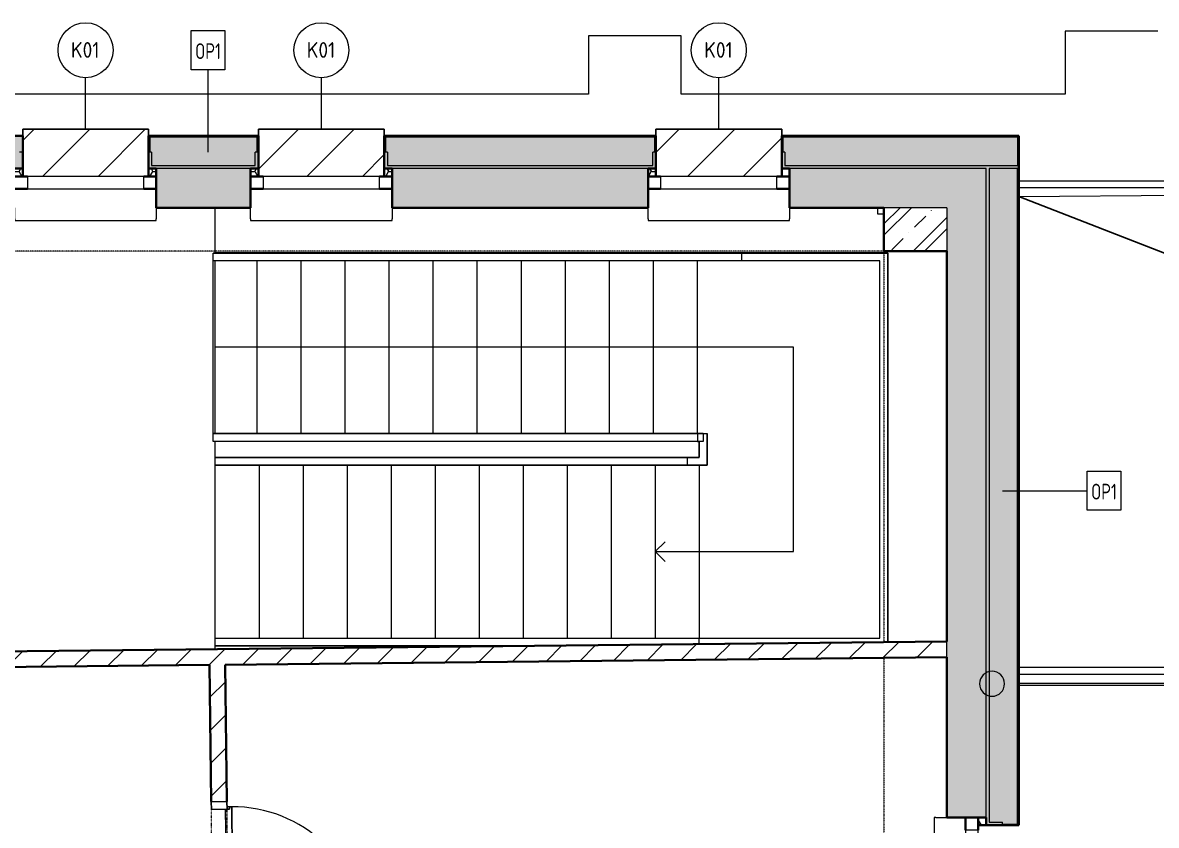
# Model space of a CAD drawing. Header units: millimetres. Extents: x -2854 to 232784, y -45352 to 20466.
# Drawn here: x 35385 to 42597, y -21513 to -16407 of the extents above; entities that cross this region are included whole.
import ezdxf

# ---------------------------------------------------------------- set-up
doc = ezdxf.new("R2010")
doc.units = ezdxf.units.MM
doc.linetypes.add('Dash dot dot', pattern=[5, 2, -1, 0, -1, 0, -1])
doc.linetypes.add('Čerchovaná se dvěma tečkami', pattern=[2.59, 1, -0.53, 0, -0.53, 0, -0.53])
for name, color, linetype, lineweight in [('A-DETL', 90, 'Continuous', 13), ('A-DOOR', 31, 'Continuous', 13), ('A-DOOR-FRAM', 31, 'Continuous', 25), ('A-FLOR', 192, 'Continuous', 13), ('A-FLOR-HRAL', 11, 'Continuous', 13), ('A-GENM', 13, 'Continuous', 13), ('A-GLAZ', 151, 'Continuous', 13), ('A-ROOF', 132, 'Continuous', 13), ('A-ROOF-OTLN', 132, 'Continuous', 13), ('A-WALL', 113, 'Continuous', 13), ('A-WALL-IDEN', 211, 'Continuous', 9), ('E-POWR-DROP', 130, 'Continuous', 13), ('Q-SPCQ', 91, 'Continuous', 13), ('Q-SPCQ-IDEN', 132, 'Continuous', 9), ('S-COLS', 52, 'Continuous', 13), ('S-STRS', 31, 'Continuous', 13), ('S-STRS-ANNO', 31, 'Continuous', 13)]:
    doc.layers.add(name, color=color, linetype=linetype, lineweight=lineweight)
doc.layers.add('A-WALL-PATT', color=111, linetype='Continuous')
doc.styles.add('ISOCPEUR', font='isocpeur.ttf', dxfattribs={"width": 0.9, "height": 100})
doc.styles.add('ISOCPEUR_2', font='isocpeur.ttf', dxfattribs={"width": 0.75, "height": 100})
pattern_1 = [(45, (0, 0), (-106.066, 106.066), [])]
pattern_2 = [(45, (0, 0), (0, 353.552), []), (315, (0, 0), (353.552, 0), []), (270, (153.68, 9.56), (176.771, -176.771), [19.139, -334.416]), (270, (199.87, 9.56), (176.771, -176.771), [19.139, -334.416]), (0, (166.57, 23.1), (176.771, 176.771), [19.139, -334.416]), (0, (166.57, -23.1), (176.771, 176.771), [19.139, -334.416]), (45, (153.68, 9.56), (0, 353.552), [19.139, -230.861]), (45, (186.35, -23.1), (0, 353.552), [19.139, -230.861]), (315, (186.35, 23.1), (353.552, 0), [19.139, -230.861]), (315, (153.68, -9.56), (353.552, 0), [19.139, -230.861])]

# ---------------------------------------------------------------- blocks, each defined once
blk = doc.blocks.new('OKNO_1k_nadsvetlik - OKNO_1k_nadsvetlik_900 x 1850-1969449-2NP_NÁVRH A')
at = {"layer": 'A-GLAZ'}
h = blk.add_hatch(dxfattribs=at)
h.set_pattern_fill('FP_22', color=256, style=0, pattern_type=2)
h.set_pattern_definition([(90, (-21913.33, -41388.59), (-43.3, 75), [50, -100]), (150, (-21913.33, -41338.59), (-86.601905, 0.0011), [50, -100]), (30, (-21913.33, -41338.59), (43.301905, 74.9989), [50, -100])])
h.paths.add_polyline_path([(450, 125), (400, 125), (400, 75), (450, 75)])
h.paths.add_polyline_path([(-400, 75), (-400, 125), (-450, 125), (-450, 75), (-420, 75)])
at = {"layer": 'A-GLAZ', "lineweight": 35}
for p, q in [((-450, 75), (-400, 75)), ((-370, 75), (-450, 75)), ((-400, 75), (-400, 125)), ((450, 75), (370, 75)), ((400, 125), (400, 75)), ((400, 75), (450, 75)), ((-450, -5), (-370, -5)), ((370, -5), (450, -5))]:
    blk.add_line(p, q, dxfattribs=at)
at = {"layer": 'A-GLAZ'}
for p, q in [((370, 75), (-370, 75)), ((-370, 75), (-370, -5)), ((370, -5), (370, 75)), ((-370, -5), (370, -5))]:
    blk.add_line(p, q, dxfattribs=at)
blk = doc.blocks.new('parapet s nosem_vnitní - parapet s nosem_vnitní-1280301-2NP_NÁVRH A')
at = {"layer": 'A-GENM'}
for p, q in [((-450, -190), (-450, -120)), ((450, -120), (450, -190)), ((-450, -190), (-450, -200)), ((-450, -200), (450, -200)), ((450, -200), (450, -190))]:
    blk.add_line(p, q, dxfattribs=at)
blk = doc.blocks.new('OKNO_1k_nadsvetlik - OKNO_1k_nadsvetlik_900 x 1500-V13-2NP_NÁVRH A')
at = {"layer": 'A-GLAZ'}
h = blk.add_hatch(dxfattribs=at)
h.set_pattern_fill('FP_34', color=256, style=0, pattern_type=2)
h.set_pattern_definition([(180, (39813.59, -17459.705), (-75, -43.3), [50, -100]), (240, (39763.59, -17459.705), (-0.0011, -86.601905), [50, -100]), (120, (39763.59, -17459.705), (-74.9989, 43.301905), [50, -100])])
h.paths.add_polyline_path([(400, -75), (400, -125), (450, -125), (450, -75), (420, -75)])
h.paths.add_polyline_path([(-400, -75), (-450, -75), (-450, -125), (-400, -125)])
at = {"layer": 'A-GLAZ', "lineweight": 35}
for p, q in [((-450, 5), (-370, 5)), ((370, 5), (450, 5)), ((-450, -75), (-400, -75)), ((-370, -75), (-450, -75)), ((-400, -75), (-400, -125)), ((450, -75), (370, -75)), ((400, -75), (450, -75)), ((400, -125), (400, -75))]:
    blk.add_line(p, q, dxfattribs=at)
at = {"layer": 'A-GLAZ'}
for p, q in [((370, 5), (-370, 5)), ((-370, 5), (-370, -75)), ((370, -75), (370, 5)), ((-370, -75), (370, -75))]:
    blk.add_line(p, q, dxfattribs=at)
blk = doc.blocks.new('parapet s nosem_vnitní - parapet s nosem_vnitní-1280334-2NP_NÁVRH A')
at = {"layer": 'A-GENM'}
for p, q in [((450, 200), (-450, 200)), ((-450, 200), (-450, 190)), ((-450, 120), (-450, 190)), ((450, 190), (450, 200)), ((450, 190), (450, 120))]:
    blk.add_line(p, q, dxfattribs=at)
blk = doc.blocks.new('parapet_ext - parapet_ext-V14-2NP_NÁVRH A')
at = {"layer": 'Q-SPCQ'}
h = blk.add_hatch(dxfattribs=at)
h.set_pattern_fill('FP_35', color=11, style=0, pattern_type=2)
h.set_pattern_definition([(225, (39813.6, -17384.7), (176.7767, -176.7767), [])])
h.paths.add_polyline_path([(160.1, 0), (-400, 0), (-400, -300), (400, -300), (400, 0), (370, 0)])
at = {"layer": 'Q-SPCQ', "color": 21, "lineweight": 25}
for p, q in [((-400, -300), (-400, -258)), ((400, -258), (400, -300)), ((400, -300), (-400, -300))]:
    blk.add_line(p, q, dxfattribs=at)
blk = doc.blocks.new('OKNO_1k_nadsvetlik - OKNO_1k_nadsvetlik_900 x 1500-V22-2NP_NÁVRH A')
at = {"layer": 'A-GLAZ'}
h = blk.add_hatch(dxfattribs=at)
h.set_pattern_fill('FP_42', color=256, style=0, pattern_type=2)
h.set_pattern_definition([(180, (35785.21, -17459.705), (-75, -43.3), [50, -100]), (240, (35735.21, -17459.705), (-0.0011, -86.601905), [50, -100]), (120, (35735.21, -17459.705), (-74.9989, 43.301905), [50, -100])])
h.paths.add_polyline_path([(450, -75), (400, -75), (400, -125), (450, -125)])
h.paths.add_polyline_path([(-450, -75), (-450, -125), (-400, -125), (-400, -75), (-434.5, -75)])
at = {"layer": 'A-GLAZ', "lineweight": 35}
for p, q in [((-450, 5), (-370, 5)), ((370, 5), (450, 5)), ((-450, -75), (-400, -75)), ((-370, -75), (-450, -75)), ((-400, -75), (-400, -125)), ((450, -75), (370, -75)), ((400, -75), (450, -75)), ((400, -125), (400, -75))]:
    blk.add_line(p, q, dxfattribs=at)
at = {"layer": 'A-GLAZ'}
for p, q in [((370, 5), (-370, 5)), ((-370, 5), (-370, -75)), ((370, -75), (370, 5)), ((-370, -75), (370, -75))]:
    blk.add_line(p, q, dxfattribs=at)
blk = doc.blocks.new('parapet_ext - parapet_ext-V23-2NP_NÁVRH A')
at = {"layer": 'Q-SPCQ'}
h = blk.add_hatch(dxfattribs=at)
h.set_pattern_fill('FP_43', color=11, style=0, pattern_type=2)
h.set_pattern_definition([(225, (35785.2, -17384.7), (176.7767, -176.7767), [])])
h.paths.add_polyline_path([(400, 0), (-400, 0), (-400, -300), (400, -300), (400, -50)])
at = {"layer": 'Q-SPCQ', "color": 21, "lineweight": 25}
for p, q in [((-400, -300), (-400, -258)), ((400, -258), (400, -300)), ((400, -300), (-400, -300))]:
    blk.add_line(p, q, dxfattribs=at)
blk = doc.blocks.new('OKNO_1k_nadsvetlik - OKNO_1k_nadsvetlik_900 x 1500-V24-2NP_NÁVRH A')
at = {"layer": 'A-GLAZ'}
h = blk.add_hatch(dxfattribs=at)
h.set_pattern_fill('FP_44', color=256, style=0, pattern_type=2)
h.set_pattern_definition([(180, (37285.21, -17459.705), (-75, -43.3), [50, -100]), (240, (37235.21, -17459.705), (-0.0011, -86.601905), [50, -100]), (120, (37235.21, -17459.705), (-74.9989, 43.301905), [50, -100])])
h.paths.add_polyline_path([(-420, -75), (-450, -75), (-450, -125), (-400, -125), (-400, -75)])
h.paths.add_polyline_path([(420, -75), (400, -75), (400, -125), (450, -125), (450, -75)])
at = {"layer": 'A-GLAZ', "lineweight": 35}
for p, q in [((-450, 5), (-370, 5)), ((370, 5), (450, 5)), ((-450, -75), (-400, -75)), ((-370, -75), (-450, -75)), ((-400, -75), (-400, -125)), ((450, -75), (370, -75)), ((400, -75), (450, -75)), ((400, -125), (400, -75))]:
    blk.add_line(p, q, dxfattribs=at)
at = {"layer": 'A-GLAZ'}
for p, q in [((370, 5), (-370, 5)), ((-370, 5), (-370, -75)), ((370, -75), (370, 5)), ((-370, -75), (370, -75))]:
    blk.add_line(p, q, dxfattribs=at)
blk = doc.blocks.new('parapet_ext - parapet_ext-V25-2NP_NÁVRH A')
at = {"layer": 'Q-SPCQ'}
h = blk.add_hatch(dxfattribs=at)
h.set_pattern_fill('FP_45', color=11, style=0, pattern_type=2)
h.set_pattern_definition([(225, (37285.2, -17384.7), (176.7767, -176.7767), [])])
h.paths.add_polyline_path([(400, 0), (-400, 0), (-400, -300), (400, -300), (400, -50)])
at = {"layer": 'Q-SPCQ', "color": 21, "lineweight": 25}
for p, q in [((-400, -300), (-400, -258)), ((400, -258), (400, -300)), ((400, -300), (-400, -300))]:
    blk.add_line(p, q, dxfattribs=at)
blk = doc.blocks.new('DVERE_1k_oblozka - DD03_01_800x1970_koupelna-1549514-2NP_NÁVRH A')
at = {"layer": 'A-DOOR'}
for p, q in [((-450, 52.9), (-400, 52.9)), ((-450, -47.1), (-450, 52.9)), ((-400, 52.9), (-400, -47.1)), ((400, 52.9), (450, 52.9)), ((400, -47.1), (400, 52.9)), ((450, 52.9), (450, -47.1)), ((-400, -47.1), (-450, -47.1)), ((-415, -47.1), (-415, -907.1)), ((450, -47.1), (400, -47.1)), ((415, -77.1), (415, -47.1)), ((305, -77.1), (-305, -77.1))]:
    blk.add_line(p, q, dxfattribs=at)
at = {"layer": 'A-DOOR', "linetype": 'Čerchovaná se dvěma tečkami'}
for p, q in [((-400, 52.9), (400, 52.9)), ((-400, -47.1), (400, -47.1))]:
    blk.add_line(p, q, dxfattribs=at)
at = {"layer": 'A-DOOR', "lineweight": 25}
for p, q in [((-415, -62.1), (-400, -62.1)), ((-415, -77.1), (-415, -62.1)), ((-400, -37.1), (400, -37.1)), ((-400, -62.1), (-400, -47.1)), ((400, -47.1), (400, -62.1)), ((400, -62.1), (415, -62.1)), ((415, -62.1), (415, -77.1)), ((415, -77.1), (-415, -77.1))]:
    blk.add_line(p, q, dxfattribs=at)
at = {"layer": 'A-DOOR'}
blk.add_arc((-415, -77.1), 830, 270, 0, dxfattribs=at)
at = {"layer": 'A-DOOR-FRAM'}
for p, q in [((-450, 52.9), (-400, 52.9)), ((-400, 52.9), (-400, -47.1)), ((400, -47.1), (400, 52.9)), ((450, 52.9), (400, 52.9)), ((-400, -47.1), (-450, -47.1)), ((400, -47.1), (450, -47.1))]:
    blk.add_line(p, q, dxfattribs=at)
blk = doc.blocks.new('Typ horního madla - Horní madlo_Vnitřní_-1857845-2NP_NÁVRH A')
at = {"layer": 'A-FLOR-HRAL'}
for p, q in [((36597.4, -19071.6), (36597.4, -19021.6)), ((36597.4, -19021.6), (39677.4, -19021.6)), ((39677.4, -19021.6), (39714.5, -19021.6)), ((39677.4, -19021.6), (39677.4, -19071.6)), ((39714.4, -19021.6), (39739.5, -19021.6)), ((39714.5, -19021.6), (39714.5, -19071.6)), ((39739.5, -19021.6), (39739.5, -19097.4)), ((39677.4, -19071.6), (36597.4, -19071.6)), ((39714.5, -19071.6), (39677.4, -19071.6)), ((39689.5, -19097.4), (39689.5, -19071.6)), ((39689.5, -19172.4), (39689.5, -19097.4)), ((39739.5, -19097.4), (39739.5, -19222.4)), ((36609.1, -19172.4), (39614.5, -19172.4)), ((39614.5, -19222.4), (39614.5, -19172.4)), ((39614.5, -19172.4), (39689.5, -19172.4)), ((39614.5, -19222.4), (36609.1, -19222.4)), ((39739.5, -19222.4), (39614.5, -19222.4))]:
    blk.add_line(p, q, dxfattribs=at)
blk = doc.blocks.new('Typ horního madla - Horní madlo_Vnitřní_-V83-2NP_NÁVRH A')
at = {"layer": 'A-FLOR-HRAL'}
for p, q in [((36597.4, -19071.6), (36597.4, -19021.6)), ((39677.4, -19021.6), (36597.4, -19021.6)), ((39714.6, -19021.6), (39677.4, -19021.6)), ((39739.5, -19222.4), (39739.5, -19021.6)), ((39677.4, -19071.6), (36597.4, -19071.6)), ((39689.5, -19071.6), (39677.4, -19071.6)), ((39689.5, -19172.4), (39689.5, -19071.6)), ((36609.1, -19172.4), (39614.5, -19172.4)), ((39614.5, -19172.4), (39689.5, -19172.4)), ((36609.1, -19222.4), (39614.5, -19222.4)), ((39614.5, -19222.4), (39739.5, -19222.4))]:
    blk.add_line(p, q, dxfattribs=at)
blk = doc.blocks.new('Typ horního madla - Horní madlo_Vnitřní_-1857862-2NP_NÁVRH A')
at = {"layer": 'A-FLOR-HRAL'}
for p, q in [((36597.4, -17922.4), (36597.4, -17872.4)), ((36597.4, -17872.4), (39677.4, -17872.4)), ((39677.4, -17872.4), (39957.4, -17872.4)), ((39957.4, -17872.4), (40888.7, -17872.4)), ((39957.4, -17872.4), (39957.4, -17922.4)), ((40888.7, -17872.4), (40888.7, -20348)), ((39677.4, -17922.4), (36597.4, -17922.4)), ((39957.4, -17922.4), (39677.4, -17922.4)), ((40838.7, -17922.4), (39957.4, -17922.4)), ((40838.7, -20321.6), (40838.7, -17922.4)), ((36609.1, -20321.6), (39689.1, -20321.6)), ((39689.1, -20360.4), (39689.1, -20321.6)), ((39689.1, -20321.6), (40838.7, -20321.6)), ((38607.7, -20371.6), (36609.1, -20371.6))]:
    blk.add_line(p, q, dxfattribs=at)
blk = doc.blocks.new('Typ horního madla - Horní madlo_Vnitřní_-V84-2NP_NÁVRH A')
at = {"layer": 'A-FLOR-HRAL'}
for p, q in [((36597.4, -17922.4), (36597.4, -17872.4)), ((39957.4, -17872.4), (36597.4, -17872.4)), ((40888.7, -17872.4), (39957.4, -17872.4)), ((40888.7, -20348), (40888.7, -17872.4)), ((39957.4, -17922.4), (36597.4, -17922.4)), ((40838.7, -17922.4), (39957.4, -17922.4)), ((40838.7, -20321.6), (40838.7, -17922.4)), ((36609.1, -20321.6), (39689.1, -20321.6)), ((39689.1, -20321.6), (40838.7, -20321.6)), ((36609.1, -20371.6), (38607.7, -20371.6))]:
    blk.add_line(p, q, dxfattribs=at)
blk = doc.blocks.new('Popiska speciální vybavení - Popiska okna_Bublina-1426311-2NP_NÁVRH A')
at = {"layer": 'Q-SPCQ-IDEN'}
blk.add_circle((0, 0), 3.5, dxfattribs=at)

msp = doc.modelspace()

# ---------------------------------------------------------------- hatches: boundary and pattern name
at = {"layer": 'A-WALL-PATT', "lineweight": 13}
h = msp.add_hatch(dxfattribs=at)
h.set_pattern_fill('FP_1', color=11, style=0, pattern_type=2)
h.set_pattern_definition(pattern_2)
h.paths.add_polyline_path([(41713.6, -17314.7), (41713.6, -17134.7), (40221.6, -17134.7), (40221.6, -17230.7), (40233.6, -17230.7), (40233.6, -17314.7), (41370.4, -17314.7)])
h.paths.add_polyline_path([(34932, -17314.7), (35365.2, -17314.7), (35365.2, -17230.7), (35377.2, -17230.7), (35377.2, -17134.7), (34693.2, -17134.7), (34693.2, -17230.7), (34705.2, -17230.7), (34705.2, -17314.7)])
h.paths.add_polyline_path([(36205.2, -17314.7), (36865.2, -17314.7), (36865.2, -17230.7), (36877.2, -17230.7), (36877.2, -17134.7), (36193.2, -17134.7), (36193.2, -17230.7), (36205.2, -17230.7)])
h.paths.add_polyline_path([(37705.2, -17314.7), (39393.6, -17314.7), (39393.6, -17230.7), (39405.6, -17230.7), (39405.6, -17134.7), (37693.2, -17134.7), (37693.2, -17230.7), (37705.2, -17230.7)])
h.paths.add_polyline_path([(27206, -17314.7), (27831.1, -17314.7), (27831.1, -17230.7), (27843.1, -17230.7), (27843.1, -17134.7), (27159.1, -17134.7), (27159.1, -17230.7), (27171.1, -17230.7), (27171.1, -17314.7)])
h.paths.add_polyline_path([(28671.1, -17314.7), (29331.1, -17314.7), (29331.1, -17230.7), (29343.1, -17230.7), (29343.1, -17134.7), (28659.1, -17134.7), (28659.1, -17230.7), (28671.1, -17230.7)])
h.paths.add_polyline_path([(26331.1, -17314.7), (26331.1, -17230.7), (26343.1, -17230.7), (26343.1, -17134.7), (25659.1, -17134.7), (25659.1, -17230.7), (25671.1, -17230.7), (25671.1, -17314.7), (25918.3, -17314.7)])
h.paths.add_polyline_path([(30171.1, -17314.7), (30831.1, -17314.7), (30831.1, -17230.7), (30843.1, -17230.7), (30843.1, -17134.7), (30159.1, -17134.7), (30159.1, -17230.7), (30171.1, -17230.7)])
h.paths.add_polyline_path([(24831.1, -17314.7), (24831.1, -17230.7), (24843.1, -17230.7), (24843.1, -17134.7), (24433.3, -17134.7), (24433.3, -17230.7), (24445.3, -17230.7), (24445.3, -17314.7), (24630.7, -17314.7)])
h.paths.add_polyline_path([(31671.1, -17314.7), (32351.1, -17314.7), (32351.1, -17230.7), (32363.1, -17230.7), (32363.1, -17134.7), (31659.1, -17134.7), (31659.1, -17230.7), (31671.1, -17230.7)])
h.paths.add_polyline_path([(23660.3, -17314.7), (23805.3, -17314.7), (23805.3, -17230.7), (23817.3, -17230.7), (23817.3, -17134.7), (23660.3, -17134.7)])
h.paths.add_polyline_path([(33191.1, -17314.7), (33865.2, -17314.7), (33865.2, -17230.7), (33877.2, -17230.7), (33877.2, -17134.7), (33179.1, -17134.7), (33179.1, -17230.7), (33191.1, -17230.7)])
at = {"layer": 'A-WALL-PATT'}
h = msp.add_hatch(color=11, dxfattribs=at)
h.paths.add_polyline_path([(41721.6, -17334.7), (41721.6, -17314.7), (40233.6, -17314.7), (40233.6, -17230.7), (40213.6, -17230.7), (40213.6, -17334.7), (41718.6, -17334.7)])
h.paths.add_polyline_path([(33179.1, -17334.7), (33885.2, -17334.7), (33885.2, -17230.7), (33865.2, -17230.7), (33865.2, -17314.7), (33191.1, -17314.7), (33191.1, -17230.7), (33171.1, -17230.7), (33171.1, -17334.7), (33174.1, -17334.7)])
h.paths.add_polyline_path([(34735.2, -17334.7), (35385.2, -17334.7), (35385.2, -17230.7), (35365.2, -17230.7), (35365.2, -17314.7), (34705.2, -17314.7), (34705.2, -17230.7), (34685.2, -17230.7), (34685.2, -17334.7), (34705.2, -17334.7)])
h.paths.add_polyline_path([(39413.6, -17334.7), (39413.6, -17230.7), (39393.6, -17230.7), (39393.6, -17314.7), (37705.2, -17314.7), (37705.2, -17230.7), (37685.2, -17230.7), (37685.2, -17334.7), (39410.6, -17334.7)])
h.paths.add_polyline_path([(36205.2, -17334.7), (36885.2, -17334.7), (36885.2, -17230.7), (36865.2, -17230.7), (36865.2, -17314.7), (36205.2, -17314.7), (36205.2, -17230.7), (36185.2, -17230.7), (36185.2, -17334.7), (36193.2, -17334.7)])
h.paths.add_polyline_path([(27201.1, -17334.7), (27851.1, -17334.7), (27851.1, -17230.7), (27831.1, -17230.7), (27831.1, -17314.7), (27171.1, -17314.7), (27171.1, -17230.7), (27151.1, -17230.7), (27151.1, -17334.7), (27171.1, -17334.7)])
h.paths.add_polyline_path([(26347.6, -17334.7), (26351.1, -17334.7), (26351.1, -17230.7), (26331.1, -17230.7), (26331.1, -17314.7), (25671.1, -17314.7), (25671.1, -17230.7), (25651.1, -17230.7), (25651.1, -17334.7), (26343.1, -17334.7)])
h.paths.add_polyline_path([(28701.1, -17334.7), (29351.1, -17334.7), (29351.1, -17230.7), (29331.1, -17230.7), (29331.1, -17314.7), (28671.1, -17314.7), (28671.1, -17230.7), (28651.1, -17230.7), (28651.1, -17334.7), (28671.1, -17334.7)])
h.paths.add_polyline_path([(24851.1, -17334.7), (24851.1, -17230.7), (24831.1, -17230.7), (24831.1, -17314.7), (24445.3, -17314.7), (24445.3, -17230.7), (24425.3, -17230.7), (24425.3, -17334.7), (24848.1, -17334.7)])
h.paths.add_polyline_path([(30201.1, -17334.7), (30851.1, -17334.7), (30851.1, -17230.7), (30831.1, -17230.7), (30831.1, -17314.7), (30171.1, -17314.7), (30171.1, -17230.7), (30151.1, -17230.7), (30151.1, -17334.7), (30171.1, -17334.7)])
h.paths.add_polyline_path([(23825.3, -17334.7), (23825.3, -17230.7), (23805.3, -17230.7), (23805.3, -17314.7), (23660.3, -17314.7), (23660.3, -17334.7), (23822.3, -17334.7)])
h.paths.add_polyline_path([(31701.1, -17334.7), (32371.1, -17334.7), (32371.1, -17230.7), (32351.1, -17230.7), (32351.1, -17314.7), (31671.1, -17314.7), (31671.1, -17230.7), (31651.1, -17230.7), (31651.1, -17334.7), (31671.1, -17334.7)])
at = {"layer": 'A-WALL-PATT', "lineweight": 13}
h = msp.add_hatch(dxfattribs=at)
h.set_pattern_fill('FP_4', color=256, angle=-135, style=0, pattern_type=2)
h.set_pattern_definition([(225, (32415.1, -17334.7), (143.684, -143.684), []), (180, (32186.15, -17402.01), (-143.684, -143.684), [25.4, -261.968]), (225, (32160.75, -17402), (143.684, -143.684), [25.4, -177.8]), (270, (32142.79, -17419.97), (143.684, -143.684), [25.4, -261.968]), (315, (32142.79, -17445.37), (143.684, 143.684), [25.4, -177.8]), (180, (32186.15, -17463.33), (-143.684, -143.684), [25.4, -261.968]), (225, (32204.1, -17445.37), (143.684, -143.684), [25.4, -177.8]), (270, (32204.11, -17419.97), (143.684, -143.684), [25.4, -261.968]), (315, (32186.15, -17402), (143.684, 143.684), [25.4, -177.8]), (225, (32119.57, -17486.55), (143.684, -143.684), [50.8, -152.4])])
h.paths.add_polyline_path([(34932, -17584.7), (35335.2, -17584.7), (35335.2, -17334.7), (34735.2, -17334.7), (34735.2, -17584.7), (34758.1, -17584.7)])
h.paths.add_polyline_path([(29279, -17584.7), (29301.1, -17584.7), (29301.1, -17334.7), (28701.1, -17334.7), (28701.1, -17584.7), (29218.8, -17584.7)])
h.paths.add_polyline_path([(30210.6, -17584.7), (30801.1, -17584.7), (30801.1, -17334.7), (30201.1, -17334.7), (30201.1, -17584.7)])
h.paths.add_polyline_path([(41513.6, -17584.7), (41513.6, -17334.7), (40263.6, -17334.7), (40263.6, -17584.7), (41370.4, -17584.7)])
h.paths.add_polyline_path([(31701.1, -17584.7), (32321.1, -17584.7), (32321.1, -17334.7), (31701.1, -17334.7), (31701.1, -17404.7)])
h.paths.add_polyline_path([(39363.6, -17584.7), (39363.6, -17334.7), (37735.2, -17334.7), (37735.2, -17584.7), (39224.3, -17584.7)])
h.paths.add_polyline_path([(33221.1, -17584.7), (33835.2, -17584.7), (33835.2, -17334.7), (33221.1, -17334.7)])
h.paths.add_polyline_path([(36648.9, -17584.7), (36835.2, -17584.7), (36835.2, -17334.7), (36235.2, -17334.7), (36235.2, -17584.7)])
h.paths.add_polyline_path([(27201.1, -17584.7), (27801.1, -17584.7), (27801.1, -17334.7), (27201.1, -17334.7), (27201.1, -17404.7)])
h.paths.add_polyline_path([(24630.7, -17584.7), (24801.1, -17584.7), (24801.1, -17334.7), (24475.3, -17334.7), (24475.3, -17584.7)])
h.paths.add_polyline_path([(23491.1, -17584.7), (23575.3, -17584.7), (23575.3, -17334.7), (23460.3, -17334.7), (23460.3, -17584.7)])
h.paths.add_polyline_path([(25918.3, -17584.7), (26301.1, -17584.7), (26301.1, -17334.7), (25701.1, -17334.7), (25701.1, -17584.7)])
at = {"layer": 'A-WALL-PATT'}
h = msp.add_hatch(color=11, dxfattribs=at)
h.paths.add_polyline_path([(41518.6, -29262.5), (41533.6, -29262.5), (41533.6, -23833.3), (41617.6, -23833.3), (41617.6, -23813.3), (41513.6, -23813.3), (41513.6, -29062.5), (41518.6, -29062.5), (41518.6, -29213.9)])
h.paths.add_polyline_path([(41533.6, -23013.3), (41617.6, -23013.3), (41617.6, -22993.3), (41533.6, -22993.3), (41533.6, -22333.3), (41617.6, -22333.3), (41617.6, -22313.3), (41513.6, -22313.3), (41513.6, -23013.3)])
h.paths.add_polyline_path([(41513.6, -21513.3), (41617.6, -21513.3), (41617.6, -21493.3), (41533.6, -21493.3), (41533.6, -17334.7), (41513.6, -17334.7), (41513.6, -21510.3)])
at = {"layer": 'A-WALL-PATT', "lineweight": 13}
h = msp.add_hatch(dxfattribs=at)
h.set_pattern_fill('FP_1', color=11, style=0, pattern_type=2)
h.set_pattern_definition(pattern_2)
h.paths.add_polyline_path([(41533.6, -29082.5), (41713.6, -29082.5), (41713.6, -23821.3), (41617.6, -23821.3), (41617.6, -23833.3), (41533.6, -23833.3), (41533.6, -29062.5)])
h.paths.add_polyline_path([(41713.6, -23005.3), (41713.6, -22321.3), (41617.6, -22321.3), (41617.6, -22333.3), (41533.6, -22333.3), (41533.6, -22993.3), (41617.6, -22993.3), (41617.6, -23005.3)])
h.paths.add_polyline_path([(41617.6, -21505.3), (41713.6, -21505.3), (41713.6, -17334.7), (41533.6, -17334.7), (41533.6, -21493.3), (41617.6, -21493.3)])
h = msp.add_hatch(dxfattribs=at)
h.set_pattern_fill('FP_46', color=256, angle=-135, style=0, pattern_type=2)
h.set_pattern_definition([(45, (0, 0), (-179.6051, 179.6051), []), (45, (71.84, 2e-13), (-179.6051, 179.6051), []), (45, (215.53, 7e-13), (-107.7631, 251.4472), [101.6, -50.8, 1.676, -49.124])])
h.paths.add_polyline_path([(40863.6, -17859.7), (41263.6, -17859.7), (41263.6, -17584.7), (40863.6, -17584.7), (40863.6, -17737.4)])
h = msp.add_hatch(dxfattribs=at)
h.set_pattern_fill('FP_9', color=256, angle=225, style=0, pattern_type=2)
h.set_pattern_definition([(135, (41513.59, -23251.76), (-143.684, -143.684), []), (90, (41446.29, -23022.81), (-143.684, 143.684), [25.4, -261.968]), (135, (41446.29, -22997.41), (-143.684, -143.684), [25.4, -177.8]), (180, (41428.32, -22979.45), (-143.684, -143.684), [25.4, -261.968]), (225, (41402.92, -22979.45), (143.684, -143.684), [25.4, -177.8]), (90, (41384.96, -23022.81), (-143.684, 143.684), [25.4, -261.968]), (135, (41402.92, -23040.77), (-143.684, -143.684), [25.4, -177.8]), (180, (41428.32, -23040.77), (-143.684, -143.684), [25.4, -261.968]), (225, (41446.29, -23022.81), (143.684, -143.684), [25.4, -177.8]), (135, (41361.74, -22956.23), (-143.684, -143.684), [50.8, -152.4])])
h.paths.add_polyline_path([(41370.4, -29062.5), (41513.6, -29062.5), (41513.6, -23863.3), (41263.6, -23863.3), (41263.6, -29062.5)])
h.paths.add_polyline_path([(41263.6, -22963.3), (41513.6, -22963.3), (41513.6, -22363.3), (41263.6, -22363.3), (41263.6, -22394.5)])
h.paths.add_polyline_path([(41513.6, -21463.3), (41513.6, -17584.7), (41263.6, -17584.7), (41263.6, -21463.3), (41370.4, -21463.3)])
h = msp.add_hatch(dxfattribs=at)
h.set_pattern_fill('FP_5', color=256, style=0, pattern_type=2)
h.set_pattern_definition(pattern_1)
h.paths.add_polyline_path([(33835.2, -20521.1), (34035.1, -20519), (34034, -20419), (33835.2, -20421), (33835.2, -20519)])
h.paths.add_polyline_path([(35035, -20508.6), (41263.6, -20444.1), (41263.6, -20344.1), (35034, -20409.1), (35034.5, -20458.6)])
h = msp.add_hatch(dxfattribs=at)
h.set_pattern_fill('FP_5', color=256, style=0, pattern_type=2)
h.set_pattern_definition(pattern_1)
h.paths.add_polyline_path([(36597.4, -22382.3), (36697.4, -22382.3), (36695.9, -22261.1), (36595.9, -22262.3)])
h.paths.add_polyline_path([(36584.8, -21362.4), (36684.8, -21361.1), (36674.1, -20491.6), (36574.1, -20492.7)])
at = {"layer": 'E-POWR-DROP'}
msp.add_hatch(color=256, dxfattribs=at).paths.add_polyline_path([(41551.6, -20692.5), (41572.2, -20689.8), (41591.3, -20681.9), (41607.8, -20669.2), (41620.4, -20652.8), (41628.4, -20633.6), (41631.1, -20613), (41628.4, -20592.5), (41620.4, -20573.3), (41607.8, -20556.8), (41591.3, -20544.2), (41572.2, -20536.2), (41551.6, -20533.5), (41531, -20536.2), (41511.8, -20544.2), (41495.4, -20556.8), (41482.7, -20573.3), (41474.8, -20592.5), (41472.1, -20613), (41474.8, -20633.6), (41482.7, -20652.8), (41495.4, -20669.2), (41511.8, -20681.9), (41531, -20689.8)])

# ---------------------------------------------------------------- linework, layer by layer
at = {"layer": 'A-DETL', "linetype": 'Dash dot dot'}
for p, q in [((40863.6, -17859.7), (35158.1, -17859.7)), ((40863.6, -17859.7), (40863.6, -20348.2)), ((40863.6, -20448.2), (40863.6, -22379.7))]:
    msp.add_line(p, q, dxfattribs=at)
at = {"layer": 'A-FLOR'}
for p, q in [((36609.1, -17872.4), (36609.1, -17584.7)), ((36609.1, -19021.6), (36609.1, -17922.4)), ((36609.1, -20392.3), (36609.1, -19071.6))]:
    msp.add_line(p, q, dxfattribs=at)
at = {"layer": 'A-ROOF', "color": 11}
for p, q in [((39574.5, -16490.8), (38984.5, -16490.8)), ((38984.5, -16490.8), (38984.5, -16860.8)), ((39574.5, -16860.8), (39574.5, -16490.8)), ((42607.1, -16460.8), (42017.1, -16460.8)), ((42017.1, -16460.8), (42017.1, -16860.8)), ((38984.5, -16860.8), (33582.1, -16860.8)), ((42017.1, -16860.8), (39574.5, -16860.8)), ((41721.6, -17413.8), (48945.1, -17413.8)), ((41721.6, -17513.6), (42992.1, -17502.5))]:
    msp.add_line(p, q, dxfattribs=at)
at = {"layer": 'A-ROOF', "color": 71, "lineweight": 25}
msp.add_line((49415.6, -20509.6), (41721.6, -17513.6), dxfattribs=at)
at = {"layer": 'A-ROOF'}
msp.add_line((49415.6, -20509.6), (41721.6, -20509.6), dxfattribs=at)
at = {"layer": 'A-ROOF-OTLN', "color": 11}
for p, q in [((41721.6, -17455.7), (48987.1, -17455.7)), ((41721.6, -20551.6), (49397.4, -20551.6)), ((49371.2, -20611.8), (41721.6, -20611.8)), ((49366.4, -20622.8), (41721.6, -20622.8))]:
    msp.add_line(p, q, dxfattribs=at)
at = {"layer": 'A-WALL', "color": 1, "lineweight": 35}
for p, q in [((35385.2, -17126.7), (34685.2, -17126.7)), ((35385.2, -17334.7), (35385.2, -17126.7)), ((36885.2, -17126.7), (36185.2, -17126.7)), ((36185.2, -17126.7), (36185.2, -17334.7)), ((36885.2, -17334.7), (36885.2, -17126.7)), ((39413.6, -17126.7), (37685.2, -17126.7)), ((37685.2, -17126.7), (37685.2, -17334.7)), ((39413.6, -17334.7), (39413.6, -17126.7)), ((41721.6, -17126.7), (40213.6, -17126.7)), ((40213.6, -17126.7), (40213.6, -17334.7)), ((41721.6, -21513.3), (41721.6, -17126.7)), ((35335.2, -17334.7), (35385.2, -17334.7)), ((36185.2, -17334.7), (36235.2, -17334.7)), ((36835.2, -17334.7), (36885.2, -17334.7)), ((37685.2, -17334.7), (37735.2, -17334.7)), ((39363.6, -17334.7), (39413.6, -17334.7)), ((40213.6, -17334.7), (40263.6, -17334.7)), ((41513.6, -21463.3), (41513.6, -21513.3)), ((41513.6, -21513.3), (41721.6, -21513.3))]:
    msp.add_line(p, q, dxfattribs=at)
at = {"layer": 'A-WALL', "color": 10}
for p, q in [((36882.2, -17129.7), (36188.2, -17129.7)), ((36188.2, -17129.7), (36188.2, -17230.7)), ((36877.2, -17134.7), (36193.2, -17134.7)), ((36193.2, -17134.7), (36193.2, -17230.7)), ((36877.2, -17230.7), (36877.2, -17134.7)), ((36882.2, -17230.7), (36882.2, -17129.7)), ((39410.6, -17129.7), (37688.2, -17129.7)), ((37688.2, -17129.7), (37688.2, -17230.7)), ((39405.6, -17134.7), (37693.2, -17134.7)), ((37693.2, -17134.7), (37693.2, -17230.7)), ((39405.6, -17230.7), (39405.6, -17134.7)), ((39410.6, -17230.7), (39410.6, -17129.7)), ((40216.6, -17129.7), (40216.6, -17230.7)), ((41718.6, -17129.7), (40216.6, -17129.7)), ((40221.6, -17134.7), (40221.6, -17230.7)), ((41713.6, -17134.7), (40221.6, -17134.7)), ((41713.6, -17134.7), (41713.6, -17314.7)), ((41718.6, -17314.7), (41718.6, -17129.7)), ((35385.2, -17230.7), (35365.2, -17230.7)), ((36205.2, -17230.7), (36185.2, -17230.7)), ((36205.2, -17230.7), (36205.2, -17314.7)), ((36885.2, -17230.7), (36865.2, -17230.7)), ((36865.2, -17314.7), (36865.2, -17230.7)), ((37705.2, -17230.7), (37685.2, -17230.7)), ((37705.2, -17230.7), (37705.2, -17314.7)), ((39413.6, -17230.7), (39393.6, -17230.7)), ((39393.6, -17314.7), (39393.6, -17230.7)), ((40233.6, -17230.7), (40213.6, -17230.7)), ((40233.6, -17230.7), (40233.6, -17314.7)), ((36205.2, -17314.7), (36865.2, -17314.7)), ((37705.2, -17314.7), (39393.6, -17314.7)), ((40233.6, -17314.7), (41721.6, -17314.7)), ((41721.6, -17334.7), (41533.6, -17334.7)), ((41533.6, -17334.7), (41533.6, -21493.3)), ((41713.6, -21505.3), (41713.6, -17334.7)), ((41718.6, -21510.3), (41718.6, -17334.7)), ((41533.6, -21493.3), (41617.6, -21493.3)), ((41617.6, -21513.3), (41617.6, -21493.3)), ((41617.6, -21505.3), (41713.6, -21505.3)), ((41617.6, -21510.3), (41718.6, -21510.3))]:
    msp.add_line(p, q, dxfattribs=at)
at = {"layer": 'A-WALL', "lineweight": 35}
for p, q in [((36235.2, -17334.7), (36235.2, -17584.7)), ((36835.2, -17584.7), (36835.2, -17334.7)), ((37735.2, -17334.7), (37735.2, -17584.7)), ((39363.6, -17584.7), (39363.6, -17334.7)), ((40263.6, -17334.7), (40263.6, -17584.7)), ((36235.2, -17584.7), (36835.2, -17584.7)), ((37735.2, -17584.7), (39363.6, -17584.7)), ((40263.6, -17584.7), (40863.6, -17584.7)), ((40863.6, -17584.7), (40863.6, -17859.7)), ((40863.6, -17859.7), (41263.6, -17859.7)), ((41263.6, -17859.7), (41263.6, -20344.1)), ((41263.6, -20344.1), (35034, -20408.6)), ((36674.1, -20491.6), (41263.6, -20444.1)), ((41263.6, -20444.1), (41263.6, -21463.3)), ((35035, -20508.6), (36574.1, -20492.7)), ((36574.1, -20492.7), (36584.8, -21362.4)), ((36684.8, -21361.1), (36674.1, -20491.6)), ((41263.6, -21463.3), (41513.6, -21463.3))]:
    msp.add_line(p, q, dxfattribs=at)
at = {"layer": 'A-WALL'}
for p, q in [((36835.2, -17334.7), (36235.2, -17334.7)), ((39363.6, -17334.7), (37735.2, -17334.7)), ((41513.6, -17334.7), (40263.6, -17334.7)), ((41513.6, -21463.3), (41513.6, -17334.7)), ((41263.6, -17584.7), (40863.6, -17584.7)), ((41263.6, -17584.7), (41263.6, -17859.7)), ((41263.6, -20444.1), (41263.6, -20344.1))]:
    msp.add_line(p, q, dxfattribs=at)
at = {"layer": 'A-WALL-IDEN'}
for p, q in [((36564.4, -17230.7), (36564.4, -16706.3)), ((41617.6, -19384.4), (42157, -19384.4))]:
    msp.add_line(p, q, dxfattribs=at)
at = {"layer": 'A-WALL-IDEN', "flags": 128}
for points in [[(36457.5, -16457.8), (36671.3, -16457.8), (36671.3, -16706.3), (36457.5, -16706.3)], [(42157, -19260.1), (42370.8, -19260.1), (42370.8, -19508.6), (42157, -19508.6)]]:
    msp.add_lwpolyline(points, close=True, dxfattribs=at)
at = {"layer": 'E-POWR-DROP'}
for start, end in [(0, 180), (180, 0)]:
    msp.add_arc((41551.6, -20613), 79.5, start, end, dxfattribs=at)
at = {"layer": 'Q-SPCQ-IDEN'}
for p, q in [((35785.2, -17084.7), (35785.2, -16757)), ((37285.2, -17084.7), (37285.2, -16757)), ((39813.6, -17084.7), (39813.6, -16757))]:
    msp.add_line(p, q, dxfattribs=at)
at = {"layer": 'S-COLS'}
for p, q in [((40824.5, -17625.8), (40824.5, -17584.7)), ((40863.6, -17625.8), (40824.5, -17625.8))]:
    msp.add_line(p, q, dxfattribs=at)
at = {"layer": 'S-STRS'}
for p, q in [((36877.4, -17872), (36609.1, -17872)), ((37157.4, -17872), (36877.4, -17872)), ((37437.4, -17872), (37157.4, -17872)), ((37717.4, -17872), (37437.4, -17872)), ((37997.4, -17872), (37717.4, -17872)), ((38277.4, -17872), (37997.4, -17872)), ((38557.4, -17872), (38277.4, -17872)), ((38837.4, -17872), (38557.4, -17872)), ((39117.4, -17872), (38837.4, -17872)), ((39397.4, -17872), (39117.4, -17872)), ((39677.4, -17872), (39397.4, -17872)), ((40889.1, -17872), (39677.4, -17872)), ((40889.1, -20347.9), (40889.1, -17872)), ((36597.4, -19021.6), (36597.4, -17922.4)), ((36877.4, -19021.6), (36877.4, -17922.4)), ((36877.4, -19021.6), (36877.4, -17922.4)), ((37157.4, -19021.6), (37157.4, -17922.4)), ((37157.4, -19021.6), (37157.4, -17922.4)), ((37437.4, -19021.6), (37437.4, -17922.4)), ((37437.4, -19021.6), (37437.4, -17922.4)), ((37717.4, -19021.6), (37717.4, -17922.4)), ((37717.4, -19021.6), (37717.4, -17922.4)), ((37997.4, -19021.6), (37997.4, -17922.4)), ((37997.4, -19021.6), (37997.4, -17922.4)), ((38277.4, -19021.6), (38277.4, -17922.4)), ((38277.4, -19021.6), (38277.4, -17922.4)), ((38557.4, -19021.6), (38557.4, -17922.4)), ((38557.4, -19021.6), (38557.4, -17922.4)), ((38837.4, -19021.6), (38837.4, -17922.4)), ((38837.4, -19021.6), (38837.4, -17922.4)), ((39117.4, -19021.6), (39117.4, -17922.4)), ((39117.4, -19021.6), (39117.4, -17922.4)), ((39397.4, -19021.6), (39397.4, -17922.4)), ((39397.4, -19021.6), (39397.4, -17922.4)), ((39677.4, -19021.6), (39677.4, -17922.4)), ((39677.4, -19021.6), (39677.4, -17922.4)), ((36877.4, -19072), (36609.1, -19072)), ((37157.4, -19072), (36877.4, -19072)), ((37437.4, -19072), (37157.4, -19072)), ((37717.4, -19072), (37437.4, -19072)), ((37997.4, -19072), (37717.4, -19072)), ((38277.4, -19072), (37997.4, -19072)), ((38557.4, -19072), (38277.4, -19072)), ((38837.4, -19072), (38557.4, -19072)), ((39117.4, -19072), (38837.4, -19072)), ((39397.4, -19072), (39117.4, -19072)), ((39677.4, -19072), (39397.4, -19072)), ((39677.4, -19072), (39689.1, -19072)), ((39689.1, -19072), (39689.1, -19172)), ((36609.1, -19172), (36889.1, -19172)), ((36889.1, -19172), (37169.1, -19172)), ((37169.1, -19172), (37449.1, -19172)), ((37449.1, -19172), (37729.1, -19172)), ((37729.1, -19172), (38009.1, -19172)), ((38009.1, -19172), (38289.1, -19172)), ((38289.1, -19172), (38569.1, -19172)), ((38569.1, -19172), (38849.1, -19172)), ((38849.1, -19172), (39129.1, -19172)), ((39129.1, -19172), (39409.1, -19172)), ((39409.1, -19172), (39689.1, -19172)), ((36889.1, -19222.4), (36889.1, -20321.6)), ((36889.1, -19222.4), (36889.1, -20321.6)), ((37169.1, -19222.4), (37169.1, -20321.6)), ((37169.1, -19222.4), (37169.1, -20321.6)), ((37449.1, -19222.4), (37449.1, -20321.6)), ((37449.1, -19222.4), (37449.1, -20321.6)), ((37729.1, -19222.4), (37729.1, -20321.6)), ((37729.1, -19222.4), (37729.1, -20321.6)), ((38009.1, -19222.4), (38009.1, -20321.6)), ((38009.1, -19222.4), (38009.1, -20321.6)), ((38289.1, -19222.4), (38289.1, -20321.6)), ((38289.1, -19222.4), (38289.1, -20321.6)), ((38569.1, -19222.4), (38569.1, -20321.6)), ((38569.1, -19222.4), (38569.1, -20321.6)), ((38849.1, -19222.4), (38849.1, -20321.6)), ((38849.1, -19222.4), (38849.1, -20321.6)), ((39129.1, -19222.4), (39129.1, -20321.6)), ((39129.1, -19222.4), (39129.1, -20321.6)), ((39409.1, -19222.4), (39409.1, -20321.6)), ((39409.1, -19222.4), (39409.1, -20321.6)), ((39689.1, -19222.4), (39689.1, -20321.6)), ((39689.1, -19222.4), (39689.1, -20321.6)), ((36609.1, -20372), (36889.1, -20372)), ((36889.1, -20372), (37169.1, -20372)), ((37169.1, -20372), (37449.1, -20372)), ((37449.1, -20372), (37729.1, -20372)), ((37729.1, -20372), (38009.1, -20372)), ((38009.1, -20372), (38289.1, -20372)), ((38289.1, -20372), (38569.1, -20372))]:
    msp.add_line(p, q, dxfattribs=at)
at = {"layer": 'S-STRS-ANNO'}
for p, q in [((36877.4, -18472), (36609.1, -18472)), ((37157.4, -18472), (36877.4, -18472)), ((37437.4, -18472), (37157.4, -18472)), ((37717.4, -18472), (37437.4, -18472)), ((37997.4, -18472), (37717.4, -18472)), ((38277.4, -18472), (37997.4, -18472)), ((38557.4, -18472), (38277.4, -18472)), ((38837.4, -18472), (38557.4, -18472)), ((39117.4, -18472), (38837.4, -18472)), ((39397.4, -18472), (39117.4, -18472)), ((39677.4, -18472), (39397.4, -18472)), ((40289.1, -18472), (39677.4, -18472)), ((40289.1, -19772), (40289.1, -18472)), ((39409.1, -19772), (39471.6, -19709.5)), ((39409.1, -19772), (39689.1, -19772)), ((39409.1, -19772), (39471.6, -19834.5)), ((39689.1, -19772), (40289.1, -19772))]:
    msp.add_line(p, q, dxfattribs=at)

# ---------------------------------------------------------------- block references
at = {"layer": 'A-DOOR', "rotation": 90.70393838739642}
msp.add_blockref('DVERE_1k_oblozka - DD03_01_800x1970_koupelna-1549514-2NP_NÁVRH A', (36643.2, -21811.7), dxfattribs=at)
at = {"layer": 'A-FLOR-HRAL'}
for name in ['Typ horního madla - Horní madlo_Vnitřní_-1857862-2NP_NÁVRH A', 'Typ horního madla - Horní madlo_Vnitřní_-V84-2NP_NÁVRH A', 'Typ horního madla - Horní madlo_Vnitřní_-1857845-2NP_NÁVRH A', 'Typ horního madla - Horní madlo_Vnitřní_-V83-2NP_NÁVRH A']:
    msp.add_blockref(name, (0, 0), dxfattribs=at)
at = {"layer": 'A-GENM'}
for name, p, rotation in [('parapet s nosem_vnitní - parapet s nosem_vnitní-1280334-2NP_NÁVRH A', (35785.2, -17464.7), 180), ('parapet s nosem_vnitní - parapet s nosem_vnitní-1280334-2NP_NÁVRH A', (37285.2, -17464.7), 180), ('parapet s nosem_vnitní - parapet s nosem_vnitní-1280334-2NP_NÁVRH A', (39813.6, -17464.7), 180), ('parapet s nosem_vnitní - parapet s nosem_vnitní-1280301-2NP_NÁVRH A', (41383.6, -21913.3), 269.9999999999999)]:
    msp.add_blockref(name, p, dxfattribs=dict(at, rotation=rotation))
at = {"layer": 'A-GLAZ'}
for name, p, rotation in [('OKNO_1k_nadsvetlik - OKNO_1k_nadsvetlik_900 x 1500-V22-2NP_NÁVRH A', (35785.2, -17459.7), 180), ('OKNO_1k_nadsvetlik - OKNO_1k_nadsvetlik_900 x 1500-V24-2NP_NÁVRH A', (37285.2, -17459.7), 180), ('OKNO_1k_nadsvetlik - OKNO_1k_nadsvetlik_900 x 1500-V13-2NP_NÁVRH A', (39813.6, -17459.7), 180), ('OKNO_1k_nadsvetlik - OKNO_1k_nadsvetlik_900 x 1850-1969449-2NP_NÁVRH A', (41388.6, -21913.3), 269.9999999999999)]:
    msp.add_blockref(name, p, dxfattribs=dict(at, rotation=rotation))
at = {"layer": 'Q-SPCQ', "color": 21, "lineweight": 25, "rotation": 180}
for name, p in [('parapet_ext - parapet_ext-V23-2NP_NÁVRH A', (35785.2, -17384.7)), ('parapet_ext - parapet_ext-V25-2NP_NÁVRH A', (37285.2, -17384.7)), ('parapet_ext - parapet_ext-V14-2NP_NÁVRH A', (39813.6, -17384.7))]:
    msp.add_blockref(name, p, dxfattribs=at)
at = {"layer": 'Q-SPCQ-IDEN', "xscale": 49.99999999999998, "yscale": 49.99999999999998, "zscale": 49.99999999999998}
for p in [(35785.2, -16582), (37285.2, -16582), (39813.6, -16582)]:
    msp.add_blockref('Popiska speciální vybavení - Popiska okna_Bublina-1426311-2NP_NÁVRH A', p, dxfattribs=at)

# ---------------------------------------------------------------- texts
at = {"layer": 'A-WALL-IDEN', "char_height": 100, "width": 195.411, "attachment_point": 1, "style": 'ISOCPEUR_2'}
for insert in [(36482.5, -16538.2), (42182, -19340.6)]:
    msp.add_mtext('OP1', dxfattribs=dict(at, insert=insert))
at = {"layer": 'Q-SPCQ-IDEN', "char_height": 100, "width": 223.671, "attachment_point": 1, "style": 'ISOCPEUR'}
for insert in [(35692.2, -16530.5), (37192.2, -16530.5), (39720.6, -16530.5)]:
    msp.add_mtext('K01', dxfattribs=dict(at, insert=insert))

doc.saveas('drawing.dxf')
